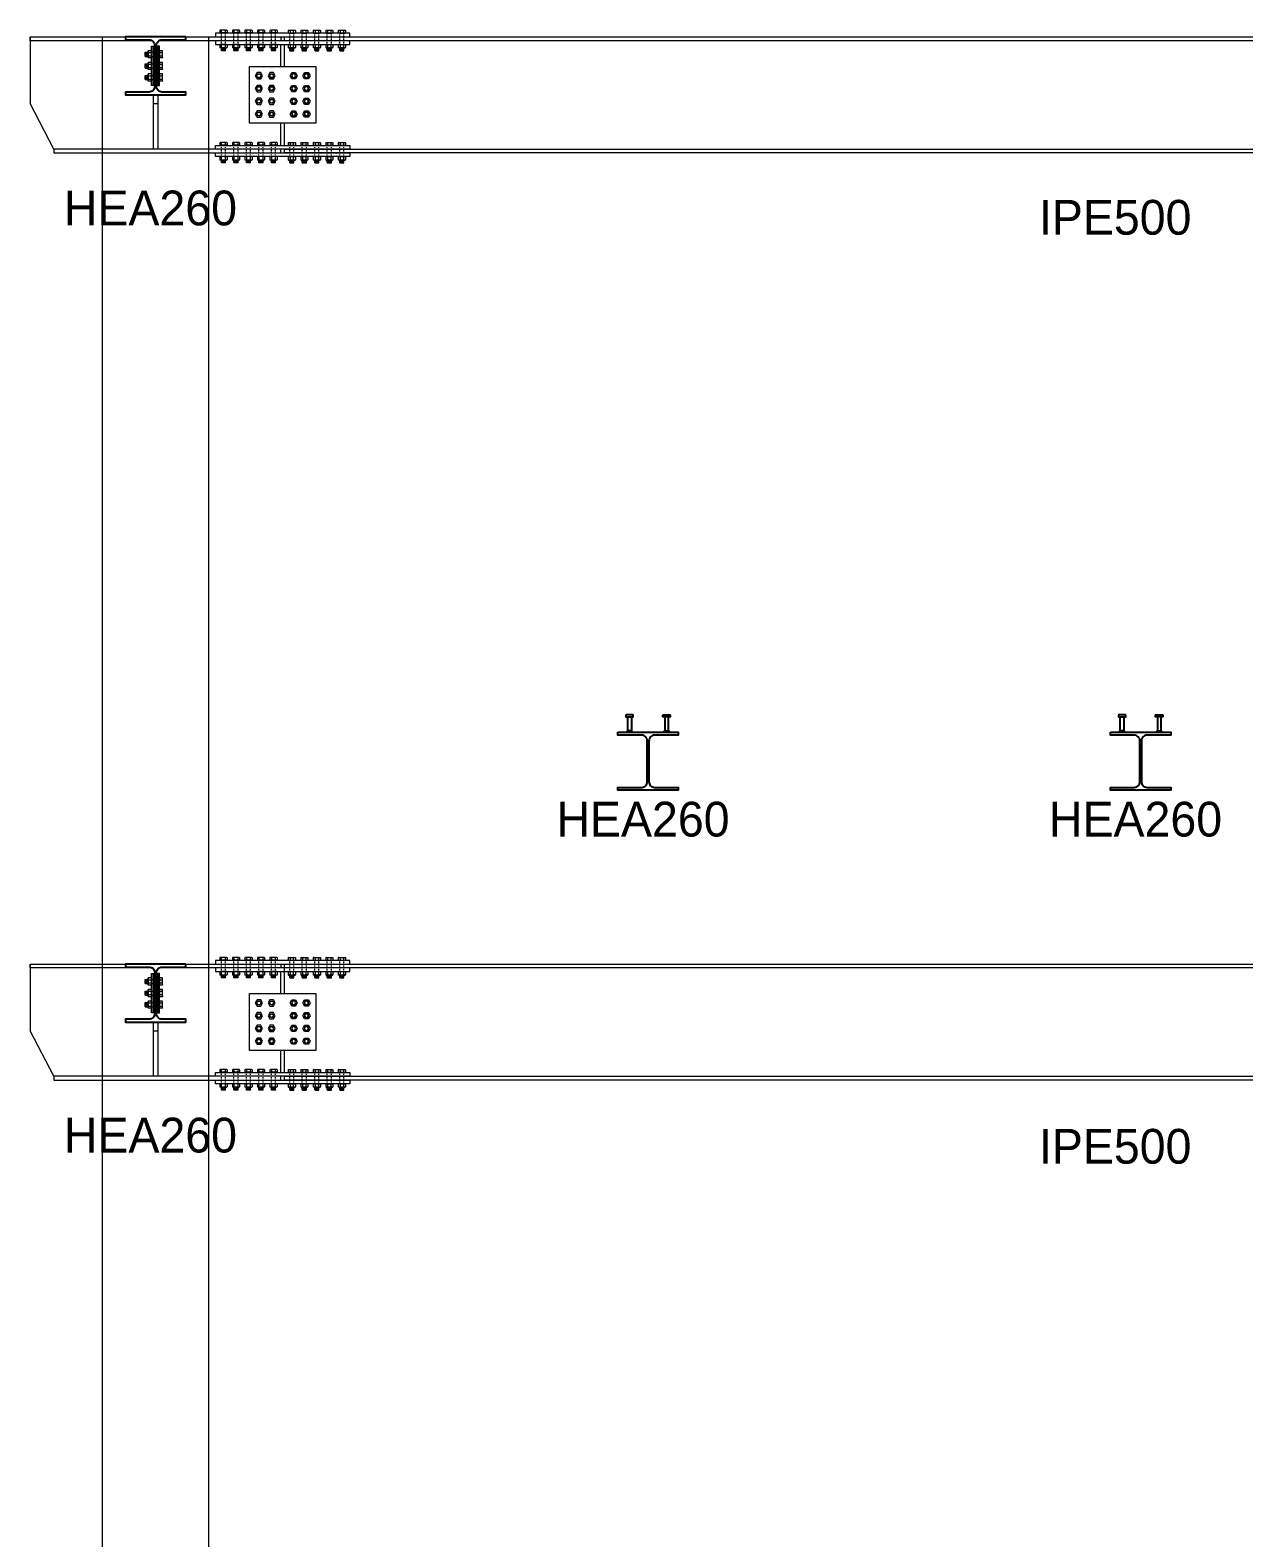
# Model space of a CAD drawing. Header units: millimetres. Extents: x -6949 to 549764, y -83146 to 127128.
# Drawn here: x 410123 to 415359, y 44081 to 50586 of the extents above; entities that cross this region are included whole.
import ezdxf

# ---------------------------------------------------------------- set-up
doc = ezdxf.new("R2010")
doc.units = ezdxf.units.MM
doc.linetypes.add('Tratto', pattern=[6.35, 3.175, -3.175])
for name, color, linetype, lineweight in [('bulloni', 5, 'Continuous', 9), ('piastra', 6, 'Continuous', 18), ('S-BEAM', 5, 'Continuous', 18), ('S-COLS', 7, 'Continuous', 18), ('SEZIONI acciaio - Steel sections', 7, 'Continuous', 25)]:
    doc.layers.add(name, color=color, linetype=linetype, lineweight=lineweight)
doc.layers.add('PIOLO', color=4, linetype='Continuous')
doc.layers.add('quote', color=7, linetype='Continuous', lineweight=5, true_color=0x383838)
doc.styles.get("Standard").update_dxf_attribs({"font": ''})
doc.styles.get('Standard').set_extended_font_data('Bahnschrift Light')

# ---------------------------------------------------------------- blocks, each defined once
blk = doc.blocks.new('*U1479')
at = {"layer": 'bulloni'}
blk.add_lwpolyline([(-15.6, 0), (-7.8, -13.5), (7.8, -13.5), (15.6, 0), (7.8, 13.5), (-7.8, 13.5)], close=True, dxfattribs=at)
for radius in [9, 7.88]:
    blk.add_circle((0, 0), radius, dxfattribs=at)
blk = doc.blocks.new('*U1480')
at = {"color": 0, "linetype": 'ByBlock', "lineweight": -2, "transparency": 16777216}
for p in [(0, 0), (55, 0), (0, -55), (55, -55), (0, -110), (55, -110), (0, -165), (55, -165)]:
    blk.add_blockref('*U1479', p, dxfattribs=at)
blk = doc.blocks.new('*U1481')
at = {"layer": 'bulloni'}
blk.add_lwpolyline([(-15.6, 0), (-7.8, -13.5), (7.8, -13.5), (15.6, 0), (7.8, 13.5), (-7.8, 13.5)], close=True, dxfattribs=at)
for radius in [9, 7.88]:
    blk.add_circle((0, 0), radius, dxfattribs=at)
blk = doc.blocks.new('*U1482')
at = {"color": 0, "linetype": 'ByBlock', "lineweight": -2, "transparency": 16777216}
for p in [(0, 0), (55, 0), (0, -55), (55, -55), (0, -110), (55, -110), (0, -165), (55, -165)]:
    blk.add_blockref('*U1481', p, dxfattribs=at)
blk = doc.blocks.new('*U1470')
at = {"layer": 'bulloni'}
for p, q in [((-13.7, 44.3), (-15.6, 43.1)), ((-15.6, 43.1), (-15.6, 32.8)), ((15.6, 32.8), (-15.6, 32.8)), ((13.7, 44.3), (-13.7, 44.3)), ((-12.5, 32.8), (-12.5, 32.3)), ((12.5, 32.3), (-12.5, 32.3)), ((-7.8, 32.8), (-7.8, 43.1)), ((7.8, 43.1), (7.8, 32.8)), ((12.5, 32.8), (12.5, 32.3)), ((13.7, 44.3), (15.6, 43.1)), ((15.6, 43.1), (15.6, 32.8)), ((-13.7, -16.7), (-15.6, -17.9)), ((-15.6, -17.9), (-15.6, -30.4)), ((-13.7, -31.7), (-15.6, -30.4)), ((13.7, -16.7), (-13.7, -16.7)), ((13.7, -31.7), (-13.7, -31.7)), ((-9, -43.3), (-9, -31.7)), ((-8, -44.3), (-9, -43.3)), ((9, -43.3), (-9, -43.3)), ((8, -44.3), (-8, -44.3)), ((-7.8, -30.4), (-7.8, -17.9)), ((-6.5, -34.4), (6.5, -33.7)), ((-6.5, -39.4), (6.5, -38.7)), ((-5, -36.8), (5, -36.3)), ((-5, -41.8), (5, -41.3)), ((7.8, -17.9), (7.8, -30.4)), ((9, -43.3), (8, -44.3)), ((9, -43.3), (9, -31.7)), ((13.7, -16.7), (15.6, -17.9)), ((13.7, -31.7), (15.6, -30.4)), ((15.6, -17.9), (15.6, -30.4))]:
    blk.add_line(p, q, dxfattribs=at)
at = {"layer": 'bulloni', "linetype": 'Tratto'}
for points in [[(-9, -16.7), (-9, 31.3)], [(9, -16.7), (9, 31.3)]]:
    blk.add_lwpolyline(points, dxfattribs=at)
at = {"layer": 'bulloni'}
for centre, radius, start, end in [((-11.7, 37.6), 6.67, 54.26215, 125.73785), ((-10, 31.3), 1, 0, 90), ((0, 19.5), 24.8, 71.68582, 108.31418), ((11.7, 37.6), 6.67, 54.26215, 125.73785), ((10, 31.3), 1, 90, 180), ((-11.7, -23.4), 6.67, 54.26215, 125.73785), ((-11.7, -25), 6.67, 234.26215, 305.73785), ((0, -41.5), 24.8, 71.68582, 108.31418), ((0, -6.9), 24.8, 251.68582, 288.31418), ((11.7, -23.4), 6.67, 54.26215, 125.73785), ((11.7, -25), 6.67, 234.26215, 305.73785)]:
    blk.add_arc(centre, radius, start, end, dxfattribs=at)
blk = doc.blocks.new('*U1471')
at = {"color": 0, "linetype": 'ByBlock', "lineweight": -2, "transparency": 16777216}
for p in [(0, 0), (54, 0), (108, 0), (162, 0), (216, 0)]:
    blk.add_blockref('*U1470', p, dxfattribs=at)
blk = doc.blocks.new('*U1472')
at = {"layer": 'bulloni'}
for p, q in [((-13.7, 44.3), (-15.6, 43.1)), ((-15.6, 43.1), (-15.6, 32.8)), ((15.6, 32.8), (-15.6, 32.8)), ((13.7, 44.3), (-13.7, 44.3)), ((-12.5, 32.8), (-12.5, 32.3)), ((12.5, 32.3), (-12.5, 32.3)), ((-7.8, 32.8), (-7.8, 43.1)), ((7.8, 43.1), (7.8, 32.8)), ((12.5, 32.8), (12.5, 32.3)), ((13.7, 44.3), (15.6, 43.1)), ((15.6, 43.1), (15.6, 32.8)), ((-13.7, -16.7), (-15.6, -17.9)), ((-15.6, -17.9), (-15.6, -30.4)), ((-13.7, -31.7), (-15.6, -30.4)), ((13.7, -16.7), (-13.7, -16.7)), ((13.7, -31.7), (-13.7, -31.7)), ((-9, -43.3), (-9, -31.7)), ((-8, -44.3), (-9, -43.3)), ((9, -43.3), (-9, -43.3)), ((8, -44.3), (-8, -44.3)), ((-7.8, -30.4), (-7.8, -17.9)), ((-6.5, -34.4), (6.5, -33.7)), ((-6.5, -39.4), (6.5, -38.7)), ((-5, -36.8), (5, -36.3)), ((-5, -41.8), (5, -41.3)), ((7.8, -17.9), (7.8, -30.4)), ((9, -43.3), (8, -44.3)), ((9, -43.3), (9, -31.7)), ((13.7, -16.7), (15.6, -17.9)), ((13.7, -31.7), (15.6, -30.4)), ((15.6, -17.9), (15.6, -30.4))]:
    blk.add_line(p, q, dxfattribs=at)
at = {"layer": 'bulloni', "linetype": 'Tratto'}
for points in [[(-9, -16.7), (-9, 31.3)], [(9, -16.7), (9, 31.3)]]:
    blk.add_lwpolyline(points, dxfattribs=at)
at = {"layer": 'bulloni'}
for centre, radius, start, end in [((-11.7, 37.6), 6.67, 54.26215, 125.73785), ((-10, 31.3), 1, 0, 90), ((0, 19.5), 24.8, 71.68582, 108.31418), ((11.7, 37.6), 6.67, 54.26215, 125.73785), ((10, 31.3), 1, 90, 180), ((-11.7, -23.4), 6.67, 54.26215, 125.73785), ((-11.7, -25), 6.67, 234.26215, 305.73785), ((0, -41.5), 24.8, 71.68582, 108.31418), ((0, -6.9), 24.8, 251.68582, 288.31418), ((11.7, -23.4), 6.67, 54.26215, 125.73785), ((11.7, -25), 6.67, 234.26215, 305.73785)]:
    blk.add_arc(centre, radius, start, end, dxfattribs=at)
blk = doc.blocks.new('*U1474')
at = {"color": 0, "linetype": 'ByBlock', "lineweight": -2, "transparency": 16777216}
for p in [(0, 0), (54, 0), (108, 0), (162, 0), (216, 0)]:
    blk.add_blockref('*U1472', p, dxfattribs=at)
blk = doc.blocks.new('*U1476')
at = {"layer": 'bulloni'}
for p, q in [((-13.7, 44.3), (-15.6, 43.1)), ((-15.6, 43.1), (-15.6, 32.8)), ((15.6, 32.8), (-15.6, 32.8)), ((13.7, 44.3), (-13.7, 44.3)), ((-12.5, 32.8), (-12.5, 32.3)), ((12.5, 32.3), (-12.5, 32.3)), ((-7.8, 32.8), (-7.8, 43.1)), ((7.8, 43.1), (7.8, 32.8)), ((12.5, 32.8), (12.5, 32.3)), ((13.7, 44.3), (15.6, 43.1)), ((15.6, 43.1), (15.6, 32.8)), ((-13.7, -16.7), (-15.6, -17.9)), ((-15.6, -17.9), (-15.6, -30.4)), ((-13.7, -31.7), (-15.6, -30.4)), ((13.7, -16.7), (-13.7, -16.7)), ((13.7, -31.7), (-13.7, -31.7)), ((-9, -43.3), (-9, -31.7)), ((-8, -44.3), (-9, -43.3)), ((9, -43.3), (-9, -43.3)), ((8, -44.3), (-8, -44.3)), ((-7.8, -30.4), (-7.8, -17.9)), ((-6.5, -34.4), (6.5, -33.7)), ((-6.5, -39.4), (6.5, -38.7)), ((-5, -36.8), (5, -36.3)), ((-5, -41.8), (5, -41.3)), ((7.8, -17.9), (7.8, -30.4)), ((9, -43.3), (8, -44.3)), ((9, -43.3), (9, -31.7)), ((13.7, -16.7), (15.6, -17.9)), ((13.7, -31.7), (15.6, -30.4)), ((15.6, -17.9), (15.6, -30.4))]:
    blk.add_line(p, q, dxfattribs=at)
at = {"layer": 'bulloni', "linetype": 'Tratto'}
for points in [[(-9, -16.7), (-9, 31.3)], [(9, -16.7), (9, 31.3)]]:
    blk.add_lwpolyline(points, dxfattribs=at)
at = {"layer": 'bulloni'}
for centre, radius, start, end in [((-11.7, 37.6), 6.67, 54.26215, 125.73785), ((-10, 31.3), 1, 0, 90), ((0, 19.5), 24.8, 71.68582, 108.31418), ((11.7, 37.6), 6.67, 54.26215, 125.73785), ((10, 31.3), 1, 90, 180), ((-11.7, -23.4), 6.67, 54.26215, 125.73785), ((-11.7, -25), 6.67, 234.26215, 305.73785), ((0, -41.5), 24.8, 71.68582, 108.31418), ((0, -6.9), 24.8, 251.68582, 288.31418), ((11.7, -23.4), 6.67, 54.26215, 125.73785), ((11.7, -25), 6.67, 234.26215, 305.73785)]:
    blk.add_arc(centre, radius, start, end, dxfattribs=at)
blk = doc.blocks.new('*U1477')
at = {"color": 0, "linetype": 'ByBlock', "lineweight": -2, "transparency": 16777216}
for p in [(0, 0), (54, 0), (108, 0), (162, 0), (216, 0)]:
    blk.add_blockref('*U1476', p, dxfattribs=at)
blk = doc.blocks.new('*U1478')
at = {"layer": 'bulloni'}
for p, q in [((-13.7, 44.3), (-15.6, 43.1)), ((-15.6, 43.1), (-15.6, 32.8)), ((15.6, 32.8), (-15.6, 32.8)), ((13.7, 44.3), (-13.7, 44.3)), ((-12.5, 32.8), (-12.5, 32.3)), ((12.5, 32.3), (-12.5, 32.3)), ((-7.8, 32.8), (-7.8, 43.1)), ((7.8, 43.1), (7.8, 32.8)), ((12.5, 32.8), (12.5, 32.3)), ((13.7, 44.3), (15.6, 43.1)), ((15.6, 43.1), (15.6, 32.8)), ((-13.7, -16.7), (-15.6, -17.9)), ((-15.6, -17.9), (-15.6, -30.4)), ((-13.7, -31.7), (-15.6, -30.4)), ((13.7, -16.7), (-13.7, -16.7)), ((13.7, -31.7), (-13.7, -31.7)), ((-9, -43.3), (-9, -31.7)), ((-8, -44.3), (-9, -43.3)), ((9, -43.3), (-9, -43.3)), ((8, -44.3), (-8, -44.3)), ((-7.8, -30.4), (-7.8, -17.9)), ((-6.5, -34.4), (6.5, -33.7)), ((-6.5, -39.4), (6.5, -38.7)), ((-5, -36.8), (5, -36.3)), ((-5, -41.8), (5, -41.3)), ((7.8, -17.9), (7.8, -30.4)), ((9, -43.3), (8, -44.3)), ((9, -43.3), (9, -31.7)), ((13.7, -16.7), (15.6, -17.9)), ((13.7, -31.7), (15.6, -30.4)), ((15.6, -17.9), (15.6, -30.4))]:
    blk.add_line(p, q, dxfattribs=at)
at = {"layer": 'bulloni', "linetype": 'Tratto'}
for points in [[(-9, -16.7), (-9, 31.3)], [(9, -16.7), (9, 31.3)]]:
    blk.add_lwpolyline(points, dxfattribs=at)
at = {"layer": 'bulloni'}
for centre, radius, start, end in [((-11.7, 37.6), 6.67, 54.26215, 125.73785), ((-10, 31.3), 1, 0, 90), ((0, 19.5), 24.8, 71.68582, 108.31418), ((11.7, 37.6), 6.67, 54.26215, 125.73785), ((10, 31.3), 1, 90, 180), ((-11.7, -23.4), 6.67, 54.26215, 125.73785), ((-11.7, -25), 6.67, 234.26215, 305.73785), ((0, -41.5), 24.8, 71.68582, 108.31418), ((0, -6.9), 24.8, 251.68582, 288.31418), ((11.7, -23.4), 6.67, 54.26215, 125.73785), ((11.7, -25), 6.67, 234.26215, 305.73785)]:
    blk.add_arc(centre, radius, start, end, dxfattribs=at)
blk = doc.blocks.new('*U1475')
at = {"color": 0, "linetype": 'ByBlock', "lineweight": -2, "transparency": 16777216}
for p in [(0, 0), (54, 0), (108, 0), (162, 0), (216, 0)]:
    blk.add_blockref('*U1478', p, dxfattribs=at)
blk = doc.blocks.new('dbcjd')
at = {"layer": 'bulloni'}
for p, q in [((12724.8, -46896.2), (12726, -46894.3)), ((12724.8, -46923.6), (12724.8, -46896.2)), ((12738.5, -46894.3), (12726, -46894.3)), ((12739.8, -46896.2), (12738.5, -46894.3)), ((12739.8, -46923.6), (12739.8, -46896.2)), ((12775.8, -46922.4), (12775.8, -46897.4)), ((12776.3, -46897.4), (12775.8, -46897.4)), ((12776.3, -46925.5), (12776.3, -46894.3)), ((12786.5, -46894.3), (12776.3, -46894.3)), ((12787.8, -46896.2), (12786.5, -46894.3)), ((12787.8, -46923.6), (12787.8, -46896.2)), ((12712.1, -46901.9), (12713.1, -46900.9)), ((12712.1, -46917.9), (12712.1, -46901.9)), ((12713.1, -46918.9), (12712.1, -46917.9)), ((12712.1, -46951.9), (12713.1, -46950.9)), ((12712.1, -46967.9), (12712.1, -46951.9)), ((12713.1, -46900.9), (12724.8, -46900.9)), ((12713.1, -46918.9), (12713.1, -46900.9)), ((12713.1, -46918.9), (12724.8, -46918.9)), ((12713.1, -46950.9), (12724.8, -46950.9)), ((12713.1, -46968.9), (12713.1, -46950.9)), ((12714.6, -46904.9), (12715.2, -46914.9)), ((12714.6, -46954.9), (12715.2, -46964.9)), ((12717, -46903.4), (12717.8, -46916.4)), ((12717, -46953.4), (12717.8, -46966.4)), ((12719.6, -46904.9), (12720.2, -46914.9)), ((12719.6, -46954.9), (12720.2, -46964.9)), ((12722, -46903.4), (12722.8, -46916.4)), ((12722, -46953.4), (12722.8, -46966.4)), ((12724.8, -46923.6), (12726, -46925.5)), ((12724.8, -46946.2), (12726, -46944.3)), ((12724.8, -46973.6), (12724.8, -46946.2)), ((12726, -46902.1), (12738.5, -46902.1)), ((12738.5, -46917.7), (12726, -46917.7)), ((12738.5, -46925.5), (12726, -46925.5)), ((12738.5, -46944.3), (12726, -46944.3)), ((12726, -46952.1), (12738.5, -46952.1)), ((12739.8, -46923.6), (12738.5, -46925.5)), ((12739.8, -46946.2), (12738.5, -46944.3)), ((12739.8, -46973.6), (12739.8, -46946.2)), ((12776.3, -46922.4), (12775.8, -46922.4)), ((12775.8, -46972.4), (12775.8, -46947.4)), ((12776.3, -46947.4), (12775.8, -46947.4)), ((12776.3, -46902.1), (12786.5, -46902.1)), ((12786.5, -46917.7), (12776.3, -46917.7)), ((12786.5, -46925.5), (12776.3, -46925.5)), ((12776.3, -46975.5), (12776.3, -46944.3)), ((12786.5, -46944.3), (12776.3, -46944.3)), ((12776.3, -46952.1), (12786.5, -46952.1)), ((12787.8, -46923.6), (12786.5, -46925.5)), ((12787.8, -46946.2), (12786.5, -46944.3)), ((12787.8, -46973.6), (12787.8, -46946.2)), ((12713.1, -46968.9), (12712.1, -46967.9)), ((12712.1, -47001.9), (12713.1, -47000.9)), ((12712.1, -47017.9), (12712.1, -47001.9)), ((12713.1, -47018.9), (12712.1, -47017.9)), ((12713.1, -46968.9), (12724.8, -46968.9)), ((12713.1, -47000.9), (12724.8, -47000.9)), ((12713.1, -47018.9), (12713.1, -47000.9)), ((12713.1, -47018.9), (12724.8, -47018.9)), ((12714.6, -47004.9), (12715.2, -47014.9)), ((12717, -47003.4), (12717.8, -47016.4)), ((12719.6, -47004.9), (12720.2, -47014.9)), ((12722, -47003.4), (12722.8, -47016.4)), ((12724.8, -46973.6), (12726, -46975.5)), ((12724.8, -46996.2), (12726, -46994.3)), ((12724.8, -47023.6), (12724.8, -46996.2)), ((12724.8, -47023.6), (12726, -47025.5)), ((12738.5, -46967.7), (12726, -46967.7)), ((12738.5, -46975.5), (12726, -46975.5)), ((12738.5, -46994.3), (12726, -46994.3)), ((12726, -47002.1), (12738.5, -47002.1)), ((12738.5, -47017.7), (12726, -47017.7)), ((12738.5, -47025.5), (12726, -47025.5)), ((12739.8, -46973.6), (12738.5, -46975.5)), ((12739.8, -46996.2), (12738.5, -46994.3)), ((12739.8, -47023.6), (12738.5, -47025.5)), ((12739.8, -47023.6), (12739.8, -46996.2)), ((12776.3, -46972.4), (12775.8, -46972.4)), ((12775.8, -47022.4), (12775.8, -46997.4)), ((12776.3, -46997.4), (12775.8, -46997.4)), ((12776.3, -47022.4), (12775.8, -47022.4)), ((12786.5, -46967.7), (12776.3, -46967.7)), ((12786.5, -46975.5), (12776.3, -46975.5)), ((12776.3, -47025.5), (12776.3, -46994.3)), ((12786.5, -46994.3), (12776.3, -46994.3)), ((12776.3, -47002.1), (12786.5, -47002.1)), ((12786.5, -47017.7), (12776.3, -47017.7)), ((12786.5, -47025.5), (12776.3, -47025.5)), ((12787.8, -46973.6), (12786.5, -46975.5)), ((12787.8, -46996.2), (12786.5, -46994.3)), ((12787.8, -47023.6), (12786.5, -47025.5)), ((12787.8, -47023.6), (12787.8, -46996.2))]:
    blk.add_line(p, q, dxfattribs=at)
at = {"layer": 'bulloni', "linetype": 'Tratto'}
for points in [[(12739.8, -46900.9), (12774.8, -46900.9)], [(12739.8, -46918.9), (12774.8, -46918.9)], [(12739.8, -46950.9), (12774.8, -46950.9)], [(12739.8, -46968.9), (12774.8, -46968.9)], [(12739.8, -47000.9), (12774.8, -47000.9)], [(12739.8, -47018.9), (12774.8, -47018.9)]]:
    blk.add_lwpolyline(points, dxfattribs=at)
at = {"layer": 'bulloni'}
for centre, radius, start, end in [((12731.4, -46898.2), 6.67, 144.26215, 215.73785), ((12733.1, -46898.2), 6.67, 324.26215, 35.73785), ((12781.1, -46898.2), 6.67, 324.26215, 35.73785), ((12749.6, -46909.9), 24.8, 161.68582, 198.31418), ((12731.4, -46921.6), 6.67, 144.26215, 215.73785), ((12731.4, -46948.2), 6.67, 144.26215, 215.73785), ((12749.6, -46959.9), 24.8, 161.68582, 198.31418), ((12715, -46909.9), 24.8, 341.68582, 18.31418), ((12733.1, -46921.6), 6.67, 324.26215, 35.73785), ((12733.1, -46948.2), 6.67, 324.26215, 35.73785), ((12715, -46959.9), 24.8, 341.68582, 18.31418), ((12774.8, -46899.9), 1, 270, 0), ((12774.8, -46919.9), 1, 0, 90), ((12774.8, -46949.9), 1, 270, 0), ((12763, -46909.9), 24.8, 341.68582, 18.31418), ((12781.1, -46921.6), 6.67, 324.26215, 35.73785), ((12781.1, -46948.2), 6.67, 324.26215, 35.73785), ((12763, -46959.9), 24.8, 341.68582, 18.31418), ((12731.4, -46971.6), 6.67, 144.26215, 215.73785), ((12731.4, -46998.2), 6.67, 144.26215, 215.73785), ((12749.6, -47009.9), 24.8, 161.68582, 198.31418), ((12731.4, -47021.6), 6.67, 144.26215, 215.73785), ((12733.1, -46971.6), 6.67, 324.26215, 35.73785), ((12733.1, -46998.2), 6.67, 324.26215, 35.73785), ((12715, -47009.9), 24.8, 341.68582, 18.31418), ((12733.1, -47021.6), 6.67, 324.26215, 35.73785), ((12774.8, -46969.9), 1, 0, 90), ((12774.8, -46999.9), 1, 270, 0), ((12774.8, -47019.9), 1, 0, 90), ((12781.1, -46971.6), 6.67, 324.26215, 35.73785), ((12781.1, -46998.2), 6.67, 324.26215, 35.73785), ((12763, -47009.9), 24.8, 341.68582, 18.31418), ((12781.1, -47021.6), 6.67, 324.26215, 35.73785)]:
    blk.add_arc(centre, radius, start, end, dxfattribs=at)
blk = doc.blocks.new('*U1493')
at = {"layer": 'bulloni'}
blk.add_lwpolyline([(-15.6, 0), (-7.8, -13.5), (7.8, -13.5), (15.6, 0), (7.8, 13.5), (-7.8, 13.5)], close=True, dxfattribs=at)
for radius in [9, 7.88]:
    blk.add_circle((0, 0), radius, dxfattribs=at)
blk = doc.blocks.new('*U1504')
at = {"color": 0, "linetype": 'ByBlock', "lineweight": -2, "transparency": 16777216}
for p in [(0, 0), (55, 0), (0, -55), (55, -55), (0, -110), (55, -110), (0, -165), (55, -165)]:
    blk.add_blockref('*U1493', p, dxfattribs=at)
blk = doc.blocks.new('*U1505')
at = {"layer": 'bulloni'}
blk.add_lwpolyline([(-15.6, 0), (-7.8, -13.5), (7.8, -13.5), (15.6, 0), (7.8, 13.5), (-7.8, 13.5)], close=True, dxfattribs=at)
for radius in [9, 7.88]:
    blk.add_circle((0, 0), radius, dxfattribs=at)
blk = doc.blocks.new('*U1506')
at = {"color": 0, "linetype": 'ByBlock', "lineweight": -2, "transparency": 16777216}
for p in [(0, 0), (55, 0), (0, -55), (55, -55), (0, -110), (55, -110), (0, -165), (55, -165)]:
    blk.add_blockref('*U1505', p, dxfattribs=at)
blk = doc.blocks.new('*U1507')
at = {"layer": 'bulloni'}
for p, q in [((-13.7, 44.3), (-15.6, 43.1)), ((-15.6, 43.1), (-15.6, 32.8)), ((15.6, 32.8), (-15.6, 32.8)), ((13.7, 44.3), (-13.7, 44.3)), ((-12.5, 32.8), (-12.5, 32.3)), ((12.5, 32.3), (-12.5, 32.3)), ((-7.8, 32.8), (-7.8, 43.1)), ((7.8, 43.1), (7.8, 32.8)), ((12.5, 32.8), (12.5, 32.3)), ((13.7, 44.3), (15.6, 43.1)), ((15.6, 43.1), (15.6, 32.8)), ((-13.7, -16.7), (-15.6, -17.9)), ((-15.6, -17.9), (-15.6, -30.4)), ((-13.7, -31.7), (-15.6, -30.4)), ((13.7, -16.7), (-13.7, -16.7)), ((13.7, -31.7), (-13.7, -31.7)), ((-9, -43.3), (-9, -31.7)), ((-8, -44.3), (-9, -43.3)), ((9, -43.3), (-9, -43.3)), ((8, -44.3), (-8, -44.3)), ((-7.8, -30.4), (-7.8, -17.9)), ((-6.5, -34.4), (6.5, -33.7)), ((-6.5, -39.4), (6.5, -38.7)), ((-5, -36.8), (5, -36.3)), ((-5, -41.8), (5, -41.3)), ((7.8, -17.9), (7.8, -30.4)), ((9, -43.3), (8, -44.3)), ((9, -43.3), (9, -31.7)), ((13.7, -16.7), (15.6, -17.9)), ((13.7, -31.7), (15.6, -30.4)), ((15.6, -17.9), (15.6, -30.4))]:
    blk.add_line(p, q, dxfattribs=at)
at = {"layer": 'bulloni', "linetype": 'Tratto'}
for points in [[(-9, -16.7), (-9, 31.3)], [(9, -16.7), (9, 31.3)]]:
    blk.add_lwpolyline(points, dxfattribs=at)
at = {"layer": 'bulloni'}
for centre, radius, start, end in [((-11.7, 37.6), 6.67, 54.26215, 125.73785), ((-10, 31.3), 1, 0, 90), ((0, 19.5), 24.8, 71.68582, 108.31418), ((11.7, 37.6), 6.67, 54.26215, 125.73785), ((10, 31.3), 1, 90, 180), ((-11.7, -23.4), 6.67, 54.26215, 125.73785), ((-11.7, -25), 6.67, 234.26215, 305.73785), ((0, -41.5), 24.8, 71.68582, 108.31418), ((0, -6.9), 24.8, 251.68582, 288.31418), ((11.7, -23.4), 6.67, 54.26215, 125.73785), ((11.7, -25), 6.67, 234.26215, 305.73785)]:
    blk.add_arc(centre, radius, start, end, dxfattribs=at)
blk = doc.blocks.new('*U1519')
at = {"color": 0, "linetype": 'ByBlock', "lineweight": -2, "transparency": 16777216}
for p in [(0, 0), (54, 0), (108, 0), (162, 0), (216, 0)]:
    blk.add_blockref('*U1507', p, dxfattribs=at)
blk = doc.blocks.new('*U1520')
at = {"layer": 'bulloni'}
for p, q in [((-13.7, 44.3), (-15.6, 43.1)), ((-15.6, 43.1), (-15.6, 32.8)), ((15.6, 32.8), (-15.6, 32.8)), ((13.7, 44.3), (-13.7, 44.3)), ((-12.5, 32.8), (-12.5, 32.3)), ((12.5, 32.3), (-12.5, 32.3)), ((-7.8, 32.8), (-7.8, 43.1)), ((7.8, 43.1), (7.8, 32.8)), ((12.5, 32.8), (12.5, 32.3)), ((13.7, 44.3), (15.6, 43.1)), ((15.6, 43.1), (15.6, 32.8)), ((-13.7, -16.7), (-15.6, -17.9)), ((-15.6, -17.9), (-15.6, -30.4)), ((-13.7, -31.7), (-15.6, -30.4)), ((13.7, -16.7), (-13.7, -16.7)), ((13.7, -31.7), (-13.7, -31.7)), ((-9, -43.3), (-9, -31.7)), ((-8, -44.3), (-9, -43.3)), ((9, -43.3), (-9, -43.3)), ((8, -44.3), (-8, -44.3)), ((-7.8, -30.4), (-7.8, -17.9)), ((-6.5, -34.4), (6.5, -33.7)), ((-6.5, -39.4), (6.5, -38.7)), ((-5, -36.8), (5, -36.3)), ((-5, -41.8), (5, -41.3)), ((7.8, -17.9), (7.8, -30.4)), ((9, -43.3), (8, -44.3)), ((9, -43.3), (9, -31.7)), ((13.7, -16.7), (15.6, -17.9)), ((13.7, -31.7), (15.6, -30.4)), ((15.6, -17.9), (15.6, -30.4))]:
    blk.add_line(p, q, dxfattribs=at)
at = {"layer": 'bulloni', "linetype": 'Tratto'}
for points in [[(-9, -16.7), (-9, 31.3)], [(9, -16.7), (9, 31.3)]]:
    blk.add_lwpolyline(points, dxfattribs=at)
at = {"layer": 'bulloni'}
for centre, radius, start, end in [((-11.7, 37.6), 6.67, 54.26215, 125.73785), ((-10, 31.3), 1, 0, 90), ((0, 19.5), 24.8, 71.68582, 108.31418), ((11.7, 37.6), 6.67, 54.26215, 125.73785), ((10, 31.3), 1, 90, 180), ((-11.7, -23.4), 6.67, 54.26215, 125.73785), ((-11.7, -25), 6.67, 234.26215, 305.73785), ((0, -41.5), 24.8, 71.68582, 108.31418), ((0, -6.9), 24.8, 251.68582, 288.31418), ((11.7, -23.4), 6.67, 54.26215, 125.73785), ((11.7, -25), 6.67, 234.26215, 305.73785)]:
    blk.add_arc(centre, radius, start, end, dxfattribs=at)
blk = doc.blocks.new('*U1521')
at = {"color": 0, "linetype": 'ByBlock', "lineweight": -2, "transparency": 16777216}
for p in [(0, 0), (54, 0), (108, 0), (162, 0), (216, 0)]:
    blk.add_blockref('*U1520', p, dxfattribs=at)
blk = doc.blocks.new('*U1508')
at = {"layer": 'bulloni'}
for p, q in [((-13.7, 44.3), (-15.6, 43.1)), ((-15.6, 43.1), (-15.6, 32.8)), ((15.6, 32.8), (-15.6, 32.8)), ((13.7, 44.3), (-13.7, 44.3)), ((-12.5, 32.8), (-12.5, 32.3)), ((12.5, 32.3), (-12.5, 32.3)), ((-7.8, 32.8), (-7.8, 43.1)), ((7.8, 43.1), (7.8, 32.8)), ((12.5, 32.8), (12.5, 32.3)), ((13.7, 44.3), (15.6, 43.1)), ((15.6, 43.1), (15.6, 32.8)), ((-13.7, -16.7), (-15.6, -17.9)), ((-15.6, -17.9), (-15.6, -30.4)), ((-13.7, -31.7), (-15.6, -30.4)), ((13.7, -16.7), (-13.7, -16.7)), ((13.7, -31.7), (-13.7, -31.7)), ((-9, -43.3), (-9, -31.7)), ((-8, -44.3), (-9, -43.3)), ((9, -43.3), (-9, -43.3)), ((8, -44.3), (-8, -44.3)), ((-7.8, -30.4), (-7.8, -17.9)), ((-6.5, -34.4), (6.5, -33.7)), ((-6.5, -39.4), (6.5, -38.7)), ((-5, -36.8), (5, -36.3)), ((-5, -41.8), (5, -41.3)), ((7.8, -17.9), (7.8, -30.4)), ((9, -43.3), (8, -44.3)), ((9, -43.3), (9, -31.7)), ((13.7, -16.7), (15.6, -17.9)), ((13.7, -31.7), (15.6, -30.4)), ((15.6, -17.9), (15.6, -30.4))]:
    blk.add_line(p, q, dxfattribs=at)
at = {"layer": 'bulloni', "linetype": 'Tratto'}
for points in [[(-9, -16.7), (-9, 31.3)], [(9, -16.7), (9, 31.3)]]:
    blk.add_lwpolyline(points, dxfattribs=at)
at = {"layer": 'bulloni'}
for centre, radius, start, end in [((-11.7, 37.6), 6.67, 54.26215, 125.73785), ((-10, 31.3), 1, 0, 90), ((0, 19.5), 24.8, 71.68582, 108.31418), ((11.7, 37.6), 6.67, 54.26215, 125.73785), ((10, 31.3), 1, 90, 180), ((-11.7, -23.4), 6.67, 54.26215, 125.73785), ((-11.7, -25), 6.67, 234.26215, 305.73785), ((0, -41.5), 24.8, 71.68582, 108.31418), ((0, -6.9), 24.8, 251.68582, 288.31418), ((11.7, -23.4), 6.67, 54.26215, 125.73785), ((11.7, -25), 6.67, 234.26215, 305.73785)]:
    blk.add_arc(centre, radius, start, end, dxfattribs=at)
blk = doc.blocks.new('*U1509')
at = {"color": 0, "linetype": 'ByBlock', "lineweight": -2, "transparency": 16777216}
for p in [(0, 0), (54, 0), (108, 0), (162, 0), (216, 0)]:
    blk.add_blockref('*U1508', p, dxfattribs=at)
blk = doc.blocks.new('*U1492')
at = {"layer": 'bulloni'}
for p, q in [((-13.7, 44.3), (-15.6, 43.1)), ((-15.6, 43.1), (-15.6, 32.8)), ((15.6, 32.8), (-15.6, 32.8)), ((13.7, 44.3), (-13.7, 44.3)), ((-12.5, 32.8), (-12.5, 32.3)), ((12.5, 32.3), (-12.5, 32.3)), ((-7.8, 32.8), (-7.8, 43.1)), ((7.8, 43.1), (7.8, 32.8)), ((12.5, 32.8), (12.5, 32.3)), ((13.7, 44.3), (15.6, 43.1)), ((15.6, 43.1), (15.6, 32.8)), ((-13.7, -16.7), (-15.6, -17.9)), ((-15.6, -17.9), (-15.6, -30.4)), ((-13.7, -31.7), (-15.6, -30.4)), ((13.7, -16.7), (-13.7, -16.7)), ((13.7, -31.7), (-13.7, -31.7)), ((-9, -43.3), (-9, -31.7)), ((-8, -44.3), (-9, -43.3)), ((9, -43.3), (-9, -43.3)), ((8, -44.3), (-8, -44.3)), ((-7.8, -30.4), (-7.8, -17.9)), ((-6.5, -34.4), (6.5, -33.7)), ((-6.5, -39.4), (6.5, -38.7)), ((-5, -36.8), (5, -36.3)), ((-5, -41.8), (5, -41.3)), ((7.8, -17.9), (7.8, -30.4)), ((9, -43.3), (8, -44.3)), ((9, -43.3), (9, -31.7)), ((13.7, -16.7), (15.6, -17.9)), ((13.7, -31.7), (15.6, -30.4)), ((15.6, -17.9), (15.6, -30.4))]:
    blk.add_line(p, q, dxfattribs=at)
at = {"layer": 'bulloni', "linetype": 'Tratto'}
for points in [[(-9, -16.7), (-9, 31.3)], [(9, -16.7), (9, 31.3)]]:
    blk.add_lwpolyline(points, dxfattribs=at)
at = {"layer": 'bulloni'}
for centre, radius, start, end in [((-11.7, 37.6), 6.67, 54.26215, 125.73785), ((-10, 31.3), 1, 0, 90), ((0, 19.5), 24.8, 71.68582, 108.31418), ((11.7, 37.6), 6.67, 54.26215, 125.73785), ((10, 31.3), 1, 90, 180), ((-11.7, -23.4), 6.67, 54.26215, 125.73785), ((-11.7, -25), 6.67, 234.26215, 305.73785), ((0, -41.5), 24.8, 71.68582, 108.31418), ((0, -6.9), 24.8, 251.68582, 288.31418), ((11.7, -23.4), 6.67, 54.26215, 125.73785), ((11.7, -25), 6.67, 234.26215, 305.73785)]:
    blk.add_arc(centre, radius, start, end, dxfattribs=at)
blk = doc.blocks.new('*U1522')
at = {"color": 0, "linetype": 'ByBlock', "lineweight": -2, "transparency": 16777216}
for p in [(0, 0), (54, 0), (108, 0), (162, 0), (216, 0)]:
    blk.add_blockref('*U1492', p, dxfattribs=at)
blk = doc.blocks.new('DD')
at = {"layer": 'PIOLO'}
blk.add_lwpolyline([(49540.9, -39710.5), (49511.2, -39710.5, 0.414214), (49510.2, -39711.5), (49510.2, -39718.5), (49541.9, -39718.5), (49541.9, -39711.5, 0.414214)], format="xyb", close=True, dxfattribs=at)
for points in [[(49518.1, -39718.5), (49534, -39718.5), (49534, -39778.5), (49518.1, -39778.5)], [(49515.5, -39785.5), (49536.5, -39785.5), (49536.5, -39780.5), (49534.5, -39778.5), (49517.5, -39778.5), (49515.5, -39780.5)]]:
    blk.add_lwpolyline(points, close=True, dxfattribs=at)

msp = doc.modelspace()

# ---------------------------------------------------------------- linework, layer by layer
at = {"layer": 'piastra'}
for p, q in [((410122.9, 50556.3), (410122.9, 50269)), ((410224.6, 50072.3), (410122.9, 50269)), ((410122.9, 46556.3), (410122.9, 46269)), ((410224.6, 46072.3), (410122.9, 46269))]:
    msp.add_line(p, q, dxfattribs=at)
for points in [[(410648.7, 50540.3), (410122.9, 50540.3), (410122.9, 50556.3), (411204.9, 50556.3), (411204.9, 50540.3), (410679.2, 50540.3)], [(411204.9, 50428.8), (411204.9, 50524.3)], [(410653.9, 50306.3), (410653.9, 50072.3)], [(410673.9, 50306.3), (410673.9, 50072.3)], [(410653.9, 50269), (410673.9, 50269)], [(411204.9, 50088.3), (411204.9, 50183.8)], [(410637.8, 50072.3), (410224.6, 50072.3), (410224.6, 50056.3), (411204.9, 50056.3), (411204.9, 50072.3), (410637.8, 50072.3)], [(410648.7, 46540.3), (410122.9, 46540.3), (410122.9, 46556.3), (411204.9, 46556.3), (411204.9, 46540.3), (410679.2, 46540.3)], [(411204.9, 46428.8), (411204.9, 46524.3)], [(410653.9, 46306.3), (410653.9, 46072.3)], [(410653.9, 46269), (410673.9, 46269)], [(410673.9, 46306.3), (410673.9, 46072.3)], [(411204.9, 46088.3), (411204.9, 46183.8)], [(410637.8, 46072.3), (410224.6, 46072.3), (410224.6, 46056.3), (411204.9, 46056.3), (411204.9, 46072.3), (410637.8, 46072.3)]]:
    msp.add_lwpolyline(points, dxfattribs=at)
for points in [[(410922.9, 50556.3), (411501.9, 50556.3), (411501.9, 50572.3), (410922.9, 50572.3)], [(410646.4, 50516.3), (410653.9, 50516.3), (410653.9, 50346.3), (410646.4, 50346.3)], [(410653.9, 50516.3), (410660.2, 50516.3), (410660.2, 50346.3), (410653.9, 50346.3)], [(410667.7, 50516.3), (410673.9, 50516.3), (410673.9, 50346.3), (410667.7, 50346.3)], [(410681.4, 50516.3), (410673.9, 50516.3), (410673.9, 50346.3), (410681.4, 50346.3)], [(410922.9, 50524.3), (411501.9, 50524.3), (411501.9, 50540.3), (410922.9, 50540.3)], [(411069.9, 50428.8), (411354.9, 50428.8), (411354.9, 50183.8), (411069.9, 50183.8)], [(410922.9, 50088.3), (411501.9, 50088.3), (411501.9, 50072.3), (410922.9, 50072.3)], [(410922.9, 50056.3), (411501.9, 50056.3), (411501.9, 50040.3), (410922.9, 50040.3)], [(410646.4, 46516.3), (410653.9, 46516.3), (410653.9, 46346.3), (410646.4, 46346.3)], [(410653.9, 46516.3), (410660.2, 46516.3), (410660.2, 46346.3), (410653.9, 46346.3)], [(410667.7, 46516.3), (410673.9, 46516.3), (410673.9, 46346.3), (410667.7, 46346.3)], [(410681.4, 46516.3), (410673.9, 46516.3), (410673.9, 46346.3), (410681.4, 46346.3)], [(410922.9, 46556.3), (411501.9, 46556.3), (411501.9, 46572.3), (410922.9, 46572.3)], [(410922.9, 46524.3), (411501.9, 46524.3), (411501.9, 46540.3), (410922.9, 46540.3)], [(411069.9, 46428.8), (411354.9, 46428.8), (411354.9, 46183.8), (411069.9, 46183.8)], [(410922.9, 46088.3), (411501.9, 46088.3), (411501.9, 46072.3), (410922.9, 46072.3)], [(410922.9, 46056.3), (411501.9, 46056.3), (411501.9, 46040.3), (410922.9, 46040.3)]]:
    msp.add_lwpolyline(points, close=True, dxfattribs=at)
at = {"layer": 'S-BEAM'}
for points in [[(411219.9, 50556.3), (418607.9, 50556.3), (418607.9, 50540.3), (411219.9, 50540.3)], [(411219.9, 50072.3), (418607.9, 50072.3), (418607.9, 50056.3), (411219.9, 50056.3)], [(411219.9, 46556.3), (418607.9, 46556.3), (418607.9, 46540.3), (411219.9, 46540.3)], [(411219.9, 46072.3), (418607.9, 46072.3), (418607.9, 46056.3), (411219.9, 46056.3)]]:
    msp.add_lwpolyline(points, close=True, dxfattribs=at)
for points in [[(411219.9, 50428.8), (411219.9, 50524.3)], [(411219.9, 50088.3), (411219.9, 50183.8)], [(411219.9, 50056.3), (411219.9, 50072.3)], [(411219.9, 46428.8), (411219.9, 46556.3), (418607.9, 46556.3), (418607.9, 46556.3)], [(411219.9, 46088.3), (411219.9, 46183.8)], [(418607.9, 46056.3), (418607.9, 46056.3), (411219.9, 46056.3), (411219.9, 46072.3)]]:
    msp.add_lwpolyline(points, dxfattribs=at)
at = {"layer": 'S-COLS'}
msp.add_lwpolyline([(410435.4, 50556.3), (410892.4, 50556.3), (410892.4, 38576.3), (410435.4, 38576.3)], close=True, dxfattribs=at)
at = {"layer": 'SEZIONI acciaio - Steel sections'}
for points in [[(410793.9, 50556.3), (410533.9, 50556.3), (410533.9, 50543.8), (410636.2, 50543.8, -0.414214), (410660.2, 50519.8), (410660.2, 50342.8, -0.414214), (410636.2, 50318.8), (410533.9, 50318.8), (410533.9, 50306.3), (410793.9, 50306.3), (410793.9, 50318.8), (410691.7, 50318.8, -0.414214), (410667.7, 50342.8), (410667.7, 50519.8, -0.414214), (410691.7, 50543.8), (410793.9, 50543.8)], [(412658.9, 47556.3), (412918.9, 47556.3), (412918.9, 47543.8), (412816.7, 47543.8, 0.414214), (412792.7, 47519.8), (412792.7, 47342.8, 0.414214), (412816.7, 47318.8), (412918.9, 47318.8), (412918.9, 47306.3), (412658.9, 47306.3), (412658.9, 47318.8), (412761.2, 47318.8, 0.414214), (412785.2, 47342.8), (412785.2, 47519.8, 0.414214), (412761.2, 47543.8), (412658.9, 47543.8)], [(414783.9, 47556.3), (415043.9, 47556.3), (415043.9, 47543.8), (414941.7, 47543.8, 0.414214), (414917.7, 47519.8), (414917.7, 47342.8, 0.414214), (414941.7, 47318.8), (415043.9, 47318.8), (415043.9, 47306.3), (414783.9, 47306.3), (414783.9, 47318.8), (414886.2, 47318.8, 0.414214), (414910.2, 47342.8), (414910.2, 47519.8, 0.414214), (414886.2, 47543.8), (414783.9, 47543.8)], [(410793.9, 46556.3), (410533.9, 46556.3), (410533.9, 46543.8), (410636.2, 46543.8, -0.414214), (410660.2, 46519.8), (410660.2, 46342.8, -0.414214), (410636.2, 46318.8), (410533.9, 46318.8), (410533.9, 46306.3), (410793.9, 46306.3), (410793.9, 46318.8), (410691.7, 46318.8, -0.414214), (410667.7, 46342.8), (410667.7, 46519.8, -0.414214), (410691.7, 46543.8), (410793.9, 46543.8)]]:
    msp.add_lwpolyline(points, format="xyb", close=True, dxfattribs=at)

# ---------------------------------------------------------------- block references
for name, p in [('*U1519', (410956.9, 50541)), ('*U1504', (411109.9, 50388.8)), ('*U1509', (410956.9, 50057)), ('*U1471', (410956.9, 46541)), ('*U1480', (411109.9, 46388.8)), ('*U1477', (410956.9, 46057))]:
    msp.add_blockref(name, p)
at = {"xscale": -1}
for name, p in [('*U1521', (411467.9, 50541)), ('*U1506', (411314.9, 50388.8)), ('*U1522', (411467.9, 50057)), ('*U1474', (411467.9, 46541)), ('*U1482', (411314.9, 46388.8)), ('*U1475', (411467.9, 46057))]:
    msp.add_blockref(name, p, dxfattribs=at)
at = {"layer": 'piastra'}
for p in [(397906.7, 97391.1), (397906.7, 93391.1)]:
    msp.add_blockref('dbcjd', p, dxfattribs=at)
at = {"layer": 'S-BEAM'}
for p in [(363182.9, 87341.8), (365307.9, 87341.8)]:
    msp.add_blockref('DD', p, dxfattribs=at)
at = {"layer": 'S-BEAM', "xscale": -1}
for p in [(462395, 87341.8), (464520, 87341.8)]:
    msp.add_blockref('DD', p, dxfattribs=at)

# ---------------------------------------------------------------- texts
at = {"layer": 'quote', "char_height": 150, "attachment_point": 1}
for s, insert in [('HEA260', (410268.3, 49893.5)), ('IPE500', (414475.1, 49853.3)), ('HEA260', (412393.3, 47256.7)), ('HEA260', (414518.3, 47256.7)), ('HEA260', (410268.3, 45893.5)), ('IPE500', (414475.1, 45845.3))]:
    msp.add_mtext_dynamic_manual_height_columns(s, width=854.219, gutter_width=1, heights=[0], dxfattribs=dict(at, insert=insert))

doc.saveas('drawing.dxf')
